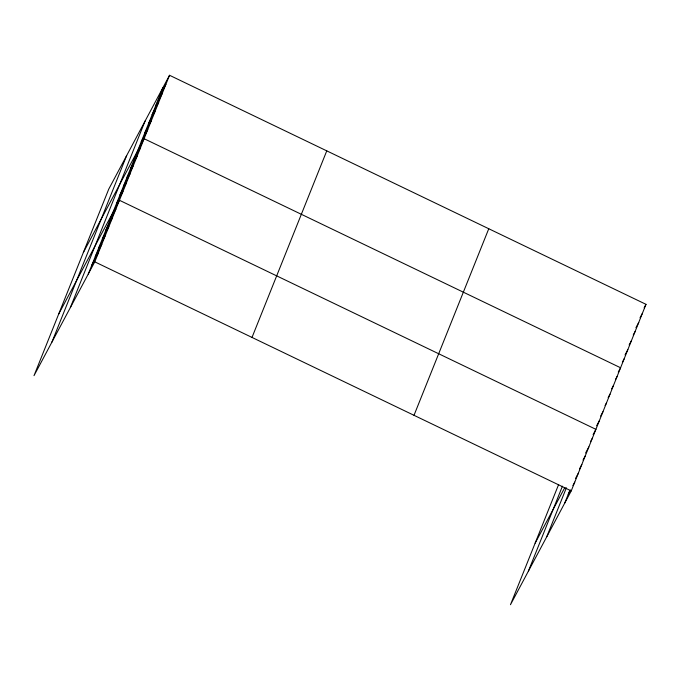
<?xml version="1.0" encoding="UTF-8"?>
<svg xmlns="http://www.w3.org/2000/svg" width="680" height="680" viewBox="0 0 680 680"><rect width="100%" height="100%" fill="white"/><g stroke="black" fill="none" stroke-linecap="round" stroke-linejoin="round"><path stroke-width="1.02" d="M51.901 342.142L126.658 155.576M70.346 307.606L145.103 121.031M88.247 274.082L163.005 87.507M169.532 75.276L108.757 189.1L34 375.666L94.775 261.843L169.532 75.276L646 304.334L571.242 490.9L510.467 604.724L558.629 484.517M252.008 337.433L326.765 150.867M414.01 415.31L488.767 228.744M528.369 571.2L562.437 486.175M546.805 536.656L566.389 487.789M564.706 503.132L569.798 490.425M159.375 96.577L165.903 84.346M155.737 105.638L162.273 93.406M152.107 114.699L158.644 102.468M148.478 123.76L155.006 111.529M144.849 132.821L151.376 120.59M141.219 141.882L147.747 129.65M83.343 252.535L144.118 138.712L620.585 367.769L618.248 372.138M134.062 159.74L140.59 147.509M130.534 168.538L137.071 156.306M127.016 177.327L133.543 165.095M123.488 186.124L130.016 173.893M119.96 194.922L126.497 182.691M116.442 203.719L122.969 191.488M58.667 314.1L119.442 200.277L595.909 429.335L593.113 434.579M109.386 221.306L115.923 209.075M105.867 230.103L112.395 217.872M102.34 238.901L108.868 226.669M98.812 247.69L105.349 235.458M95.293 256.488L101.822 244.256M91.766 265.285L98.303 253.053M644.13 307.827L646 304.334M640.033 317.764L642.37 313.395M635.936 327.7L638.741 322.456M633.241 335.01L635.103 331.517M629.144 344.947L631.473 340.578M625.048 354.883L627.844 349.639M622.344 362.202L624.215 358.708M615.655 379.185L617.058 376.558M611.668 388.85L613.53 385.356M608.141 397.647L610.011 394.153M605.081 405.569L606.483 402.951M600.627 416.109L602.956 411.74M596.632 425.782L599.437 420.537M535.135 543.15L564.859 487.492M590.52 441.626L592.39 438.133M585.599 453.041L588.863 446.921M583.006 460.088L585.336 455.719M579.479 468.885L581.817 464.517M575.492 478.55L578.289 473.305M568.233 494.335L570.562 489.965M572.9 485.596L574.762 482.103M94.775 261.843L571.242 490.9"/></g></svg>
